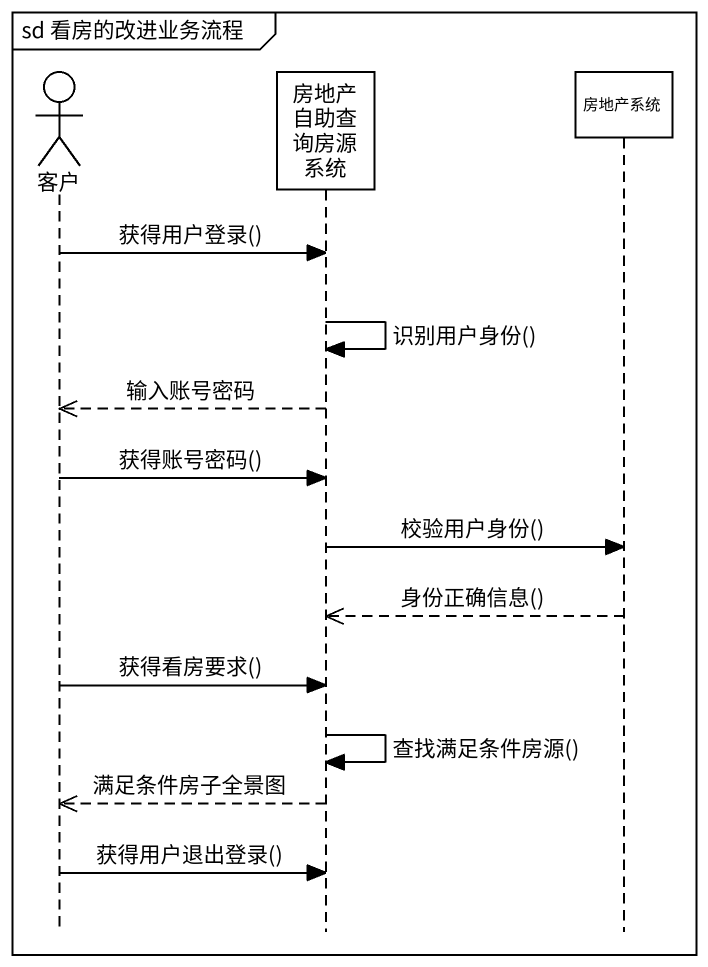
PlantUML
@startuml
mainframe sd 看房的改进业务流程
hide footbox
actor 客户
participant 房地产自助查询房源系统
participant 房地产系统

客户 -> 房地产自助查询房源系统 : 获得用户登录()
房地产自助查询房源系统 -> 房地产自助查询房源系统 : 识别用户身份()
房地产自助查询房源系统 -->> 客户 : 输入账号密码
客户 -> 房地产自助查询房源系统 : 获得账号密码()
房地产自助查询房源系统 -> 房地产系统 : 校验用户身份()
房地产系统 -->> 房地产自助查询房源系统 : 身份正确信息()
客户 -> 房地产自助查询房源系统 : 获得看房要求()
房地产自助查询房源系统 -> 房地产自助查询房源系统 : 查找满足条件房源()
房地产自助查询房源系统 -->> 客户 : 满足条件房子全景图
客户 -> 房地产自助查询房源系统 : 获得用户退出登录()
@enduml
